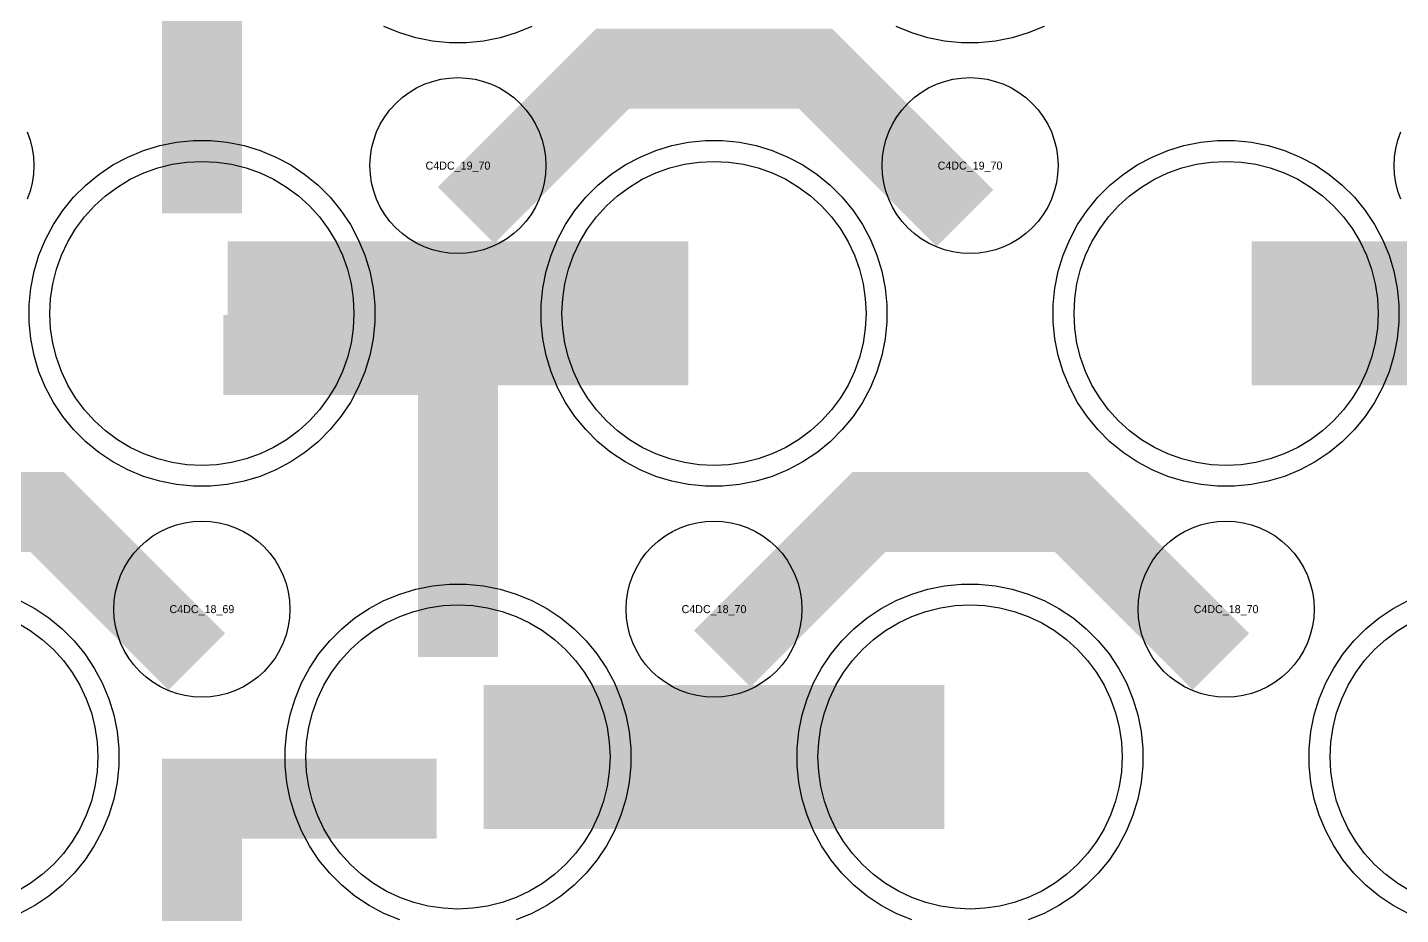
# Model space of a CAD drawing. Extents: x -11880 to 11880, y -14992 to 14992.
# Drawn here: x 10265.5 to 10694.5, y -12394.6 to -12117.5 of the extents above; entities that cross this region are included whole.
import ezdxf
from ezdxf.enums import TextEntityAlignment as Align

# ---------------------------------------------------------------- set-up
doc = ezdxf.new("R2010")
doc.units = 0
doc.header["$MEASUREMENT"] = 0
for name, color, linetype in [('GDS_775_DT_237', 138, 'CONTINUOUS'), ('RDL1_FS', 34, 'CONTINUOUS'), ('RDL_BS', 160, 'CONTINUOUS')]:
    doc.layers.add(name, color=color, linetype=linetype)

msp = doc.modelspace()

# ---------------------------------------------------------------- linework, layer by layer
at = {"layer": 'RDL1_FS'}
for points in [[(10320, -12254.354), (10315.343, -12254.125), (10310.732, -12253.441), (10306.209, -12252.309), (10301.819, -12250.737), (10297.605, -12248.745), (10293.605, -12246.347), (10289.86, -12243.569), (10286.406, -12240.439), (10283.276, -12236.985), (10280.498, -12233.24), (10278.1, -12229.24), (10276.108, -12225.026), (10274.536, -12220.636), (10273.404, -12216.113), (10272.72, -12211.502), (10272.491, -12206.845), (10272.72, -12202.188), (10273.404, -12197.577), (10274.536, -12193.054), (10276.108, -12188.664), (10278.1, -12184.45), (10280.498, -12180.45), (10283.276, -12176.705), (10286.406, -12173.251), (10289.86, -12170.121), (10293.605, -12167.343), (10297.605, -12164.945), (10301.819, -12162.953), (10306.209, -12161.381), (10310.732, -12160.249), (10315.343, -12159.565), (10320, -12159.336), (10324.657, -12159.565), (10329.268, -12160.249), (10333.791, -12161.381), (10338.181, -12162.953), (10342.395, -12164.945), (10346.395, -12167.343), (10350.14, -12170.121), (10353.594, -12173.251), (10356.724, -12176.705), (10359.502, -12180.45), (10361.9, -12184.45), (10363.892, -12188.664), (10365.464, -12193.054), (10366.596, -12197.577), (10367.28, -12202.188), (10367.509, -12206.845), (10367.28, -12211.502), (10366.596, -12216.113), (10365.464, -12220.636), (10363.892, -12225.026), (10361.9, -12229.24), (10359.502, -12233.24), (10356.724, -12236.985), (10353.594, -12240.439), (10350.14, -12243.569), (10346.395, -12246.347), (10342.395, -12248.745), (10338.181, -12250.737), (10333.791, -12252.309), (10329.268, -12253.441), (10324.657, -12254.125)], [(10480, -12254.354), (10475.343, -12254.125), (10470.732, -12253.441), (10466.209, -12252.309), (10461.819, -12250.737), (10457.605, -12248.745), (10453.605, -12246.347), (10449.86, -12243.569), (10446.406, -12240.439), (10443.276, -12236.985), (10440.498, -12233.24), (10438.1, -12229.24), (10436.108, -12225.026), (10434.536, -12220.636), (10433.404, -12216.113), (10432.72, -12211.502), (10432.491, -12206.845), (10432.72, -12202.188), (10433.404, -12197.577), (10434.536, -12193.054), (10436.108, -12188.664), (10438.1, -12184.45), (10440.498, -12180.45), (10443.276, -12176.705), (10446.406, -12173.251), (10449.86, -12170.121), (10453.605, -12167.343), (10457.605, -12164.945), (10461.819, -12162.953), (10466.209, -12161.381), (10470.732, -12160.249), (10475.343, -12159.565), (10480, -12159.336), (10484.657, -12159.565), (10489.268, -12160.249), (10493.791, -12161.381), (10498.181, -12162.953), (10502.395, -12164.945), (10506.395, -12167.343), (10510.14, -12170.121), (10513.594, -12173.251), (10516.724, -12176.705), (10519.502, -12180.45), (10521.9, -12184.45), (10523.892, -12188.664), (10525.464, -12193.054), (10526.596, -12197.577), (10527.28, -12202.188), (10527.509, -12206.845), (10527.28, -12211.502), (10526.596, -12216.113), (10525.464, -12220.636), (10523.892, -12225.026), (10521.9, -12229.24), (10519.502, -12233.24), (10516.724, -12236.985), (10513.594, -12240.439), (10510.14, -12243.569), (10506.395, -12246.347), (10502.395, -12248.745), (10498.181, -12250.737), (10493.791, -12252.309), (10489.268, -12253.441), (10484.657, -12254.125)], [(10400, -12392.919), (10395.343, -12392.69), (10390.732, -12392.006), (10386.209, -12390.874), (10381.819, -12389.302), (10377.605, -12387.31), (10373.605, -12384.912), (10369.86, -12382.134), (10366.406, -12379.004), (10363.276, -12375.55), (10360.498, -12371.805), (10358.1, -12367.805), (10356.108, -12363.591), (10354.536, -12359.201), (10353.404, -12354.678), (10352.72, -12350.067), (10352.491, -12345.41), (10352.72, -12340.753), (10353.404, -12336.142), (10354.536, -12331.619), (10356.108, -12327.229), (10358.1, -12323.015), (10360.498, -12319.015), (10363.276, -12315.27), (10366.406, -12311.816), (10369.86, -12308.686), (10373.605, -12305.908), (10377.605, -12303.51), (10381.819, -12301.518), (10386.209, -12299.946), (10390.732, -12298.814), (10395.343, -12298.13), (10400, -12297.901), (10404.657, -12298.13), (10409.268, -12298.814), (10413.791, -12299.946), (10418.181, -12301.518), (10422.395, -12303.51), (10426.395, -12305.908), (10430.14, -12308.686), (10433.594, -12311.816), (10436.724, -12315.27), (10439.502, -12319.015), (10441.9, -12323.015), (10443.892, -12327.229), (10445.464, -12331.619), (10446.596, -12336.142), (10447.28, -12340.753), (10447.509, -12345.41), (10447.28, -12350.067), (10446.596, -12354.678), (10445.464, -12359.201), (10443.892, -12363.591), (10441.9, -12367.805), (10439.502, -12371.805), (10436.724, -12375.55), (10433.594, -12379.004), (10430.14, -12382.134), (10426.395, -12384.912), (10422.395, -12387.31), (10418.181, -12389.302), (10413.791, -12390.874), (10409.268, -12392.006), (10404.657, -12392.69)], [(10560, -12392.919), (10555.343, -12392.69), (10550.732, -12392.006), (10546.209, -12390.874), (10541.819, -12389.302), (10537.605, -12387.31), (10533.605, -12384.912), (10529.86, -12382.134), (10526.406, -12379.004), (10523.276, -12375.55), (10520.498, -12371.805), (10518.1, -12367.805), (10516.108, -12363.591), (10514.536, -12359.201), (10513.404, -12354.678), (10512.72, -12350.067), (10512.491, -12345.41), (10512.72, -12340.753), (10513.404, -12336.142), (10514.536, -12331.619), (10516.108, -12327.229), (10518.1, -12323.015), (10520.498, -12319.015), (10523.276, -12315.27), (10526.406, -12311.816), (10529.86, -12308.686), (10533.605, -12305.908), (10537.605, -12303.51), (10541.819, -12301.518), (10546.209, -12299.946), (10550.732, -12298.814), (10555.343, -12298.13), (10560, -12297.901), (10564.657, -12298.13), (10569.268, -12298.814), (10573.791, -12299.946), (10578.181, -12301.518), (10582.395, -12303.51), (10586.395, -12305.908), (10590.14, -12308.686), (10593.594, -12311.816), (10596.724, -12315.27), (10599.502, -12319.015), (10601.9, -12323.015), (10603.892, -12327.229), (10605.464, -12331.619), (10606.596, -12336.142), (10607.28, -12340.753), (10607.509, -12345.41), (10607.28, -12350.067), (10606.596, -12354.678), (10605.464, -12359.201), (10603.892, -12363.591), (10601.9, -12367.805), (10599.502, -12371.805), (10596.724, -12375.55), (10593.594, -12379.004), (10590.14, -12382.134), (10586.395, -12384.912), (10582.395, -12387.31), (10578.181, -12389.302), (10573.791, -12390.874), (10569.268, -12392.006), (10564.657, -12392.69)]]:
    msp.add_lwpolyline(points, close=True, dxfattribs=at)
at = {"layer": 'RDL1_FS', "color": 241, "true_color": 0xf7abae}
msp.add_lwpolyline([(10640, -12254.354), (10635.343, -12254.125), (10630.732, -12253.441), (10626.209, -12252.309), (10621.819, -12250.737), (10617.605, -12248.745), (10613.605, -12246.347), (10609.86, -12243.569), (10606.406, -12240.439), (10603.276, -12236.985), (10600.498, -12233.24), (10598.1, -12229.24), (10596.108, -12225.026), (10594.536, -12220.636), (10593.404, -12216.113), (10592.72, -12211.502), (10592.491, -12206.845), (10592.72, -12202.188), (10593.404, -12197.577), (10594.536, -12193.054), (10596.108, -12188.664), (10598.1, -12184.45), (10600.498, -12180.45), (10603.276, -12176.705), (10606.406, -12173.251), (10609.86, -12170.121), (10613.605, -12167.343), (10617.605, -12164.945), (10621.819, -12162.953), (10626.209, -12161.381), (10630.732, -12160.249), (10635.343, -12159.565), (10640, -12159.336), (10644.657, -12159.565), (10649.268, -12160.249), (10653.791, -12161.381), (10658.181, -12162.953), (10662.395, -12164.945), (10666.395, -12167.343), (10670.14, -12170.121), (10673.594, -12173.251), (10676.724, -12176.705), (10679.502, -12180.45), (10681.9, -12184.45), (10683.892, -12188.664), (10685.464, -12193.054), (10686.596, -12197.577), (10687.28, -12202.188), (10687.509, -12206.845), (10687.28, -12211.502), (10686.596, -12216.113), (10685.464, -12220.636), (10683.892, -12225.026), (10681.9, -12229.24), (10679.502, -12233.24), (10676.724, -12236.985), (10673.594, -12240.439), (10670.14, -12243.569), (10666.395, -12246.347), (10662.395, -12248.745), (10658.181, -12250.737), (10653.791, -12252.309), (10649.268, -12253.441), (10644.657, -12254.125)], close=True, dxfattribs=at)
at = {"layer": 'RDL1_FS'}
for points in [[(10328.002, -12206.845, 45, 45, 0), (10400.002, -12206.845, 45, 45, 0)], [(10400.002, -12206.845, 45, 45, 0), (10472.002, -12206.845, 45, 45, 0)], [(10408.002, -12345.41, 45, 45, 0), (10480.002, -12345.41, 45, 45, 0)], [(10480.002, -12345.41, 45, 45, 0), (10552.002, -12345.41, 45, 45, 0)]]:
    msp.add_lwpolyline(points, format="xyseb", dxfattribs=at)
at = {"layer": 'RDL1_FS', "color": 241, "true_color": 0xf7abae}
msp.add_lwpolyline([(10648.002, -12206.845, 45, 45, 0), (10720.002, -12206.845, 45, 45, 0)], format="xyseb", dxfattribs=at)
at = {"layer": 'RDL1_FS'}
msp.add_lwpolyline([(10262.395, -12303.51), (10266.395, -12305.908), (10270.14, -12308.686), (10273.594, -12311.816), (10276.724, -12315.27), (10279.502, -12319.015), (10281.9, -12323.015), (10283.892, -12327.229), (10285.464, -12331.619), (10286.596, -12336.142), (10287.28, -12340.753), (10287.509, -12345.41), (10287.28, -12350.067), (10286.596, -12354.678), (10285.464, -12359.201), (10283.892, -12363.591), (10281.9, -12367.805), (10279.502, -12371.805), (10276.724, -12375.55), (10273.594, -12379.004), (10270.14, -12382.134), (10266.395, -12384.912), (10262.395, -12387.31)], dxfattribs=at)
at = {"layer": 'RDL1_FS', "color": 241, "true_color": 0xf7abae}
msp.add_lwpolyline([(10697.605, -12387.31), (10693.605, -12384.912), (10689.86, -12382.134), (10686.406, -12379.004), (10683.276, -12375.55), (10680.498, -12371.805), (10678.1, -12367.805), (10676.108, -12363.591), (10674.536, -12359.201), (10673.404, -12354.678), (10672.72, -12350.067), (10672.491, -12345.41), (10672.72, -12340.753), (10673.404, -12336.142), (10674.536, -12331.619), (10676.108, -12327.229), (10678.1, -12323.015), (10680.498, -12319.015), (10683.276, -12315.27), (10686.406, -12311.816), (10689.86, -12308.686), (10693.605, -12305.908), (10697.605, -12303.51)], dxfattribs=at)
at = {"layer": 'RDL_BS'}
for points in [[(10320, -12175.575, 25, 25, 0), (10320, -12068.798, 25, 25, 0)], [(10320, -12175.575, 25, 25, 0), (10320, -12068.798, 25, 25, 0)], [(10402.562, -12176.159, 25, 25, 0), (10448.377, -12130.344, 25, 25, 0), (10481.93, -12130.344, 25, 25, 0)], [(10558.401, -12177.058, 25, 25, 0), (10511.687, -12130.344, 25, 25, 0), (10481.929, -12130.344, 25, 25, 0)], [(10400, -12314.14, 25, 25, 0), (10400, -12207.363, 25, 25, 0)], [(10400, -12314.14, 25, 25, 0), (10400, -12207.363, 25, 25, 0)], [(10412.5, -12219.863, 25, 25, 0), (10326.667, -12219.863, 25, 25, 0)], [(10412.5, -12219.863, 25, 25, 0), (10347.833, -12219.863, 25, 25, 0)], [(10318.401, -12315.623, 25, 25, 0), (10271.687, -12268.909, 25, 25, 0), (10241.929, -12268.909, 25, 25, 0)], [(10482.562, -12314.724, 25, 25, 0), (10528.377, -12268.909, 25, 25, 0), (10561.93, -12268.909, 25, 25, 0)], [(10638.401, -12315.623, 25, 25, 0), (10591.687, -12268.909, 25, 25, 0), (10561.929, -12268.909, 25, 25, 0)], [(10320, -12452.705, 25, 25, 0), (10320, -12345.928, 25, 25, 0)], [(10320, -12452.705, 25, 25, 0), (10320, -12345.928, 25, 25, 0)], [(10307.5, -12358.428, 25, 25, 0), (10372.167, -12358.428, 25, 25, 0)], [(10307.5, -12358.428, 25, 25, 0), (10393.333, -12358.428, 25, 25, 0)]]:
    msp.add_lwpolyline(points, format="xyseb", dxfattribs=at)
for points in [[(10423.115, -12117.16), (10418.205, -12119.191), (10413.165, -12120.722), (10407.938, -12121.768), (10402.644, -12122.285), (10397.356, -12122.285), (10392.062, -12121.768), (10386.835, -12120.722), (10381.795, -12119.191), (10376.885, -12117.16)], [(10583.115, -12117.16), (10578.205, -12119.191), (10573.165, -12120.722), (10567.938, -12121.768), (10562.644, -12122.285), (10557.356, -12122.285), (10552.062, -12121.768), (10546.835, -12120.722), (10541.795, -12119.191), (10536.885, -12117.16)], [(10265.402, -12150.138), (10266.309, -12152.673), (10266.966, -12155.292), (10267.362, -12157.964), (10267.494, -12160.657), (10267.362, -12163.35), (10266.966, -12166.022), (10266.309, -12168.641), (10265.402, -12171.176)], [(10694.598, -12171.176), (10693.691, -12168.641), (10693.034, -12166.022), (10692.638, -12163.35), (10692.506, -12160.657), (10692.638, -12157.964), (10693.034, -12155.292), (10693.691, -12152.673), (10694.598, -12150.138)], [(10381.795, -12396.316), (10376.885, -12394.285), (10372.223, -12391.793), (10367.809, -12388.846), (10363.708, -12385.484), (10359.926, -12381.702), (10356.564, -12377.601), (10353.617, -12373.187), (10351.125, -12368.525), (10349.094, -12363.615), (10347.563, -12358.575), (10346.517, -12353.348), (10346, -12348.054), (10346, -12342.766), (10346.517, -12337.472), (10347.563, -12332.245), (10349.094, -12327.205), (10351.125, -12322.295), (10353.617, -12317.633), (10356.564, -12313.219), (10359.926, -12309.118), (10363.708, -12305.336), (10367.809, -12301.974), (10372.223, -12299.027), (10376.885, -12296.535), (10381.795, -12294.504), (10386.835, -12292.973), (10392.062, -12291.927), (10397.356, -12291.41), (10402.644, -12291.41), (10407.938, -12291.927), (10413.165, -12292.973), (10418.205, -12294.504), (10423.115, -12296.535), (10427.777, -12299.027), (10432.191, -12301.974), (10436.292, -12305.336), (10440.074, -12309.118), (10443.436, -12313.219), (10446.383, -12317.633), (10448.875, -12322.295), (10450.906, -12327.205), (10452.437, -12332.245), (10453.483, -12337.472), (10454, -12342.766), (10454, -12348.054), (10453.483, -12353.348), (10452.437, -12358.575), (10450.906, -12363.615), (10448.875, -12368.525), (10446.383, -12373.187), (10443.436, -12377.601), (10440.074, -12381.702), (10436.292, -12385.484), (10432.191, -12388.846), (10427.777, -12391.793), (10423.115, -12394.285), (10418.205, -12396.316)], [(10541.795, -12396.316), (10536.885, -12394.285), (10532.223, -12391.793), (10527.809, -12388.846), (10523.708, -12385.484), (10519.926, -12381.702), (10516.564, -12377.601), (10513.617, -12373.187), (10511.125, -12368.525), (10509.094, -12363.615), (10507.563, -12358.575), (10506.517, -12353.348), (10506, -12348.054), (10506, -12342.766), (10506.517, -12337.472), (10507.563, -12332.245), (10509.094, -12327.205), (10511.125, -12322.295), (10513.617, -12317.633), (10516.564, -12313.219), (10519.926, -12309.118), (10523.708, -12305.336), (10527.809, -12301.974), (10532.223, -12299.027), (10536.885, -12296.535), (10541.795, -12294.504), (10546.835, -12292.973), (10552.062, -12291.927), (10557.356, -12291.41), (10562.644, -12291.41), (10567.938, -12291.927), (10573.165, -12292.973), (10578.205, -12294.504), (10583.115, -12296.535), (10587.777, -12299.027), (10592.191, -12301.974), (10596.292, -12305.336), (10600.074, -12309.118), (10603.436, -12313.219), (10606.383, -12317.633), (10608.875, -12322.295), (10610.906, -12327.205), (10612.437, -12332.245), (10613.483, -12337.472), (10614, -12342.766), (10614, -12348.054), (10613.483, -12353.348), (10612.437, -12358.575), (10610.906, -12363.615), (10608.875, -12368.525), (10606.383, -12373.187), (10603.436, -12377.601), (10600.074, -12381.702), (10596.292, -12385.484), (10592.191, -12388.846), (10587.777, -12391.793), (10583.115, -12394.285), (10578.205, -12396.316)], [(10263.115, -12296.535), (10267.777, -12299.027), (10272.191, -12301.974), (10276.292, -12305.336), (10280.074, -12309.118), (10283.436, -12313.219), (10286.383, -12317.633), (10288.875, -12322.295), (10290.906, -12327.205), (10292.437, -12332.245), (10293.483, -12337.472), (10294, -12342.766), (10294, -12348.054), (10293.483, -12353.348), (10292.437, -12358.575), (10290.906, -12363.615), (10288.875, -12368.525), (10286.383, -12373.187), (10283.436, -12377.601), (10280.074, -12381.702), (10276.292, -12385.484), (10272.191, -12388.846), (10267.777, -12391.793), (10263.115, -12394.285)]]:
    msp.add_lwpolyline(points, dxfattribs=at)
for points in [[(10400, -12188.151), (10397.307, -12188.019), (10394.635, -12187.623), (10392.016, -12186.966), (10389.481, -12186.059), (10387.044, -12184.907), (10384.72, -12183.514), (10382.557, -12181.911), (10380.558, -12180.099), (10378.746, -12178.1), (10377.143, -12175.937), (10375.75, -12173.613), (10374.598, -12171.176), (10373.691, -12168.641), (10373.034, -12166.022), (10372.638, -12163.35), (10372.506, -12160.657), (10372.638, -12157.964), (10373.034, -12155.292), (10373.691, -12152.673), (10374.598, -12150.138), (10375.75, -12147.701), (10377.143, -12145.377), (10378.746, -12143.214), (10380.558, -12141.215), (10382.557, -12139.403), (10384.72, -12137.8), (10387.044, -12136.407), (10389.481, -12135.255), (10392.016, -12134.348), (10394.635, -12133.691), (10397.307, -12133.295), (10400, -12133.163), (10402.693, -12133.295), (10405.365, -12133.691), (10407.984, -12134.348), (10410.519, -12135.255), (10412.956, -12136.407), (10415.28, -12137.8), (10417.443, -12139.403), (10419.442, -12141.215), (10421.254, -12143.214), (10422.857, -12145.377), (10424.25, -12147.701), (10425.402, -12150.138), (10426.309, -12152.673), (10426.966, -12155.292), (10427.362, -12157.964), (10427.494, -12160.657), (10427.362, -12163.35), (10426.966, -12166.022), (10426.309, -12168.641), (10425.402, -12171.176), (10424.25, -12173.613), (10422.857, -12175.937), (10421.254, -12178.1), (10419.442, -12180.099), (10417.443, -12181.911), (10415.28, -12183.514), (10412.956, -12184.907), (10410.519, -12186.059), (10407.984, -12186.966), (10405.365, -12187.623), (10402.693, -12188.019)], [(10560, -12188.151), (10557.307, -12188.019), (10554.635, -12187.623), (10552.016, -12186.966), (10549.481, -12186.059), (10547.044, -12184.907), (10544.72, -12183.514), (10542.557, -12181.911), (10540.558, -12180.099), (10538.746, -12178.1), (10537.143, -12175.937), (10535.75, -12173.613), (10534.598, -12171.176), (10533.691, -12168.641), (10533.034, -12166.022), (10532.638, -12163.35), (10532.506, -12160.657), (10532.638, -12157.964), (10533.034, -12155.292), (10533.691, -12152.673), (10534.598, -12150.138), (10535.75, -12147.701), (10537.143, -12145.377), (10538.746, -12143.214), (10540.558, -12141.215), (10542.557, -12139.403), (10544.72, -12137.8), (10547.044, -12136.407), (10549.481, -12135.255), (10552.016, -12134.348), (10554.635, -12133.691), (10557.307, -12133.295), (10560, -12133.163), (10562.693, -12133.295), (10565.365, -12133.691), (10567.984, -12134.348), (10570.519, -12135.255), (10572.956, -12136.407), (10575.28, -12137.8), (10577.443, -12139.403), (10579.442, -12141.215), (10581.254, -12143.214), (10582.857, -12145.377), (10584.25, -12147.701), (10585.402, -12150.138), (10586.309, -12152.673), (10586.966, -12155.292), (10587.362, -12157.964), (10587.494, -12160.657), (10587.362, -12163.35), (10586.966, -12166.022), (10586.309, -12168.641), (10585.402, -12171.176), (10584.25, -12173.613), (10582.857, -12175.937), (10581.254, -12178.1), (10579.442, -12180.099), (10577.443, -12181.911), (10575.28, -12183.514), (10572.956, -12184.907), (10570.519, -12186.059), (10567.984, -12186.966), (10565.365, -12187.623), (10562.693, -12188.019)], [(10317.356, -12260.845), (10312.062, -12260.328), (10306.835, -12259.282), (10301.795, -12257.751), (10296.885, -12255.72), (10292.223, -12253.228), (10287.809, -12250.281), (10283.708, -12246.919), (10279.926, -12243.137), (10276.564, -12239.036), (10273.617, -12234.622), (10271.125, -12229.96), (10269.094, -12225.05), (10267.563, -12220.01), (10266.517, -12214.783), (10266, -12209.489), (10266, -12204.201), (10266.517, -12198.907), (10267.563, -12193.68), (10269.094, -12188.64), (10271.125, -12183.73), (10273.617, -12179.068), (10276.564, -12174.654), (10279.926, -12170.553), (10283.708, -12166.771), (10287.809, -12163.409), (10292.223, -12160.462), (10296.885, -12157.97), (10301.795, -12155.939), (10306.835, -12154.408), (10312.062, -12153.362), (10317.356, -12152.845), (10322.644, -12152.845), (10327.938, -12153.362), (10333.165, -12154.408), (10338.205, -12155.939), (10343.115, -12157.97), (10347.777, -12160.462), (10352.191, -12163.409), (10356.292, -12166.771), (10360.074, -12170.553), (10363.436, -12174.654), (10366.383, -12179.068), (10368.875, -12183.73), (10370.906, -12188.64), (10372.437, -12193.68), (10373.483, -12198.907), (10374, -12204.201), (10374, -12209.489), (10373.483, -12214.783), (10372.437, -12220.01), (10370.906, -12225.05), (10368.875, -12229.96), (10366.383, -12234.622), (10363.436, -12239.036), (10360.074, -12243.137), (10356.292, -12246.919), (10352.191, -12250.281), (10347.777, -12253.228), (10343.115, -12255.72), (10338.205, -12257.751), (10333.165, -12259.282), (10327.938, -12260.328), (10322.644, -12260.845)], [(10477.356, -12260.845), (10472.062, -12260.328), (10466.835, -12259.282), (10461.795, -12257.751), (10456.885, -12255.72), (10452.223, -12253.228), (10447.809, -12250.281), (10443.708, -12246.919), (10439.926, -12243.137), (10436.564, -12239.036), (10433.617, -12234.622), (10431.125, -12229.96), (10429.094, -12225.05), (10427.563, -12220.01), (10426.517, -12214.783), (10426, -12209.489), (10426, -12204.201), (10426.517, -12198.907), (10427.563, -12193.68), (10429.094, -12188.64), (10431.125, -12183.73), (10433.617, -12179.068), (10436.564, -12174.654), (10439.926, -12170.553), (10443.708, -12166.771), (10447.809, -12163.409), (10452.223, -12160.462), (10456.885, -12157.97), (10461.795, -12155.939), (10466.835, -12154.408), (10472.062, -12153.362), (10477.356, -12152.845), (10482.644, -12152.845), (10487.938, -12153.362), (10493.165, -12154.408), (10498.205, -12155.939), (10503.115, -12157.97), (10507.777, -12160.462), (10512.191, -12163.409), (10516.292, -12166.771), (10520.074, -12170.553), (10523.436, -12174.654), (10526.383, -12179.068), (10528.875, -12183.73), (10530.906, -12188.64), (10532.437, -12193.68), (10533.483, -12198.907), (10534, -12204.201), (10534, -12209.489), (10533.483, -12214.783), (10532.437, -12220.01), (10530.906, -12225.05), (10528.875, -12229.96), (10526.383, -12234.622), (10523.436, -12239.036), (10520.074, -12243.137), (10516.292, -12246.919), (10512.191, -12250.281), (10507.777, -12253.228), (10503.115, -12255.72), (10498.205, -12257.751), (10493.165, -12259.282), (10487.938, -12260.328), (10482.644, -12260.845)], [(10320, -12326.716), (10317.307, -12326.584), (10314.635, -12326.188), (10312.016, -12325.531), (10309.481, -12324.624), (10307.044, -12323.472), (10304.72, -12322.079), (10302.557, -12320.476), (10300.558, -12318.664), (10298.746, -12316.665), (10297.143, -12314.502), (10295.75, -12312.178), (10294.598, -12309.741), (10293.691, -12307.206), (10293.034, -12304.587), (10292.638, -12301.915), (10292.506, -12299.222), (10292.638, -12296.529), (10293.034, -12293.857), (10293.691, -12291.238), (10294.598, -12288.703), (10295.75, -12286.266), (10297.143, -12283.942), (10298.746, -12281.779), (10300.558, -12279.78), (10302.557, -12277.968), (10304.72, -12276.365), (10307.044, -12274.972), (10309.481, -12273.82), (10312.016, -12272.913), (10314.635, -12272.256), (10317.307, -12271.86), (10320, -12271.728), (10322.693, -12271.86), (10325.365, -12272.256), (10327.984, -12272.913), (10330.519, -12273.82), (10332.956, -12274.972), (10335.28, -12276.365), (10337.443, -12277.968), (10339.442, -12279.78), (10341.254, -12281.779), (10342.857, -12283.942), (10344.25, -12286.266), (10345.402, -12288.703), (10346.309, -12291.238), (10346.966, -12293.857), (10347.362, -12296.529), (10347.494, -12299.222), (10347.362, -12301.915), (10346.966, -12304.587), (10346.309, -12307.206), (10345.402, -12309.741), (10344.25, -12312.178), (10342.857, -12314.502), (10341.254, -12316.665), (10339.442, -12318.664), (10337.443, -12320.476), (10335.28, -12322.079), (10332.956, -12323.472), (10330.519, -12324.624), (10327.984, -12325.531), (10325.365, -12326.188), (10322.693, -12326.584)], [(10480, -12326.716), (10477.307, -12326.584), (10474.635, -12326.188), (10472.016, -12325.531), (10469.481, -12324.624), (10467.044, -12323.472), (10464.72, -12322.079), (10462.557, -12320.476), (10460.558, -12318.664), (10458.746, -12316.665), (10457.143, -12314.502), (10455.75, -12312.178), (10454.598, -12309.741), (10453.691, -12307.206), (10453.034, -12304.587), (10452.638, -12301.915), (10452.506, -12299.222), (10452.638, -12296.529), (10453.034, -12293.857), (10453.691, -12291.238), (10454.598, -12288.703), (10455.75, -12286.266), (10457.143, -12283.942), (10458.746, -12281.779), (10460.558, -12279.78), (10462.557, -12277.968), (10464.72, -12276.365), (10467.044, -12274.972), (10469.481, -12273.82), (10472.016, -12272.913), (10474.635, -12272.256), (10477.307, -12271.86), (10480, -12271.728), (10482.693, -12271.86), (10485.365, -12272.256), (10487.984, -12272.913), (10490.519, -12273.82), (10492.956, -12274.972), (10495.28, -12276.365), (10497.443, -12277.968), (10499.442, -12279.78), (10501.254, -12281.779), (10502.857, -12283.942), (10504.25, -12286.266), (10505.402, -12288.703), (10506.309, -12291.238), (10506.966, -12293.857), (10507.362, -12296.529), (10507.494, -12299.222), (10507.362, -12301.915), (10506.966, -12304.587), (10506.309, -12307.206), (10505.402, -12309.741), (10504.25, -12312.178), (10502.857, -12314.502), (10501.254, -12316.665), (10499.442, -12318.664), (10497.443, -12320.476), (10495.28, -12322.079), (10492.956, -12323.472), (10490.519, -12324.624), (10487.984, -12325.531), (10485.365, -12326.188), (10482.693, -12326.584)], [(10640, -12326.716), (10637.307, -12326.584), (10634.635, -12326.188), (10632.016, -12325.531), (10629.481, -12324.624), (10627.044, -12323.472), (10624.72, -12322.079), (10622.557, -12320.476), (10620.558, -12318.664), (10618.746, -12316.665), (10617.143, -12314.502), (10615.75, -12312.178), (10614.598, -12309.741), (10613.691, -12307.206), (10613.034, -12304.587), (10612.638, -12301.915), (10612.506, -12299.222), (10612.638, -12296.529), (10613.034, -12293.857), (10613.691, -12291.238), (10614.598, -12288.703), (10615.75, -12286.266), (10617.143, -12283.942), (10618.746, -12281.779), (10620.558, -12279.78), (10622.557, -12277.968), (10624.72, -12276.365), (10627.044, -12274.972), (10629.481, -12273.82), (10632.016, -12272.913), (10634.635, -12272.256), (10637.307, -12271.86), (10640, -12271.728), (10642.693, -12271.86), (10645.365, -12272.256), (10647.984, -12272.913), (10650.519, -12273.82), (10652.956, -12274.972), (10655.28, -12276.365), (10657.443, -12277.968), (10659.442, -12279.78), (10661.254, -12281.779), (10662.857, -12283.942), (10664.25, -12286.266), (10665.402, -12288.703), (10666.309, -12291.238), (10666.966, -12293.857), (10667.362, -12296.529), (10667.494, -12299.222), (10667.362, -12301.915), (10666.966, -12304.587), (10666.309, -12307.206), (10665.402, -12309.741), (10664.25, -12312.178), (10662.857, -12314.502), (10661.254, -12316.665), (10659.442, -12318.664), (10657.443, -12320.476), (10655.28, -12322.079), (10652.956, -12323.472), (10650.519, -12324.624), (10647.984, -12325.531), (10645.365, -12326.188), (10642.693, -12326.584)]]:
    msp.add_lwpolyline(points, close=True, dxfattribs=at)
at = {"layer": 'RDL_BS', "color": 241, "true_color": 0xf7abae}
msp.add_lwpolyline([(10637.356, -12260.845), (10632.062, -12260.328), (10626.835, -12259.282), (10621.795, -12257.751), (10616.885, -12255.72), (10612.223, -12253.228), (10607.809, -12250.281), (10603.708, -12246.919), (10599.926, -12243.137), (10596.564, -12239.036), (10593.617, -12234.622), (10591.125, -12229.96), (10589.094, -12225.05), (10587.563, -12220.01), (10586.517, -12214.783), (10586, -12209.489), (10586, -12204.201), (10586.517, -12198.907), (10587.563, -12193.68), (10589.094, -12188.64), (10591.125, -12183.73), (10593.617, -12179.068), (10596.564, -12174.654), (10599.926, -12170.553), (10603.708, -12166.771), (10607.809, -12163.409), (10612.223, -12160.462), (10616.885, -12157.97), (10621.795, -12155.939), (10626.835, -12154.408), (10632.062, -12153.362), (10637.356, -12152.845), (10642.644, -12152.845), (10647.938, -12153.362), (10653.165, -12154.408), (10658.205, -12155.939), (10663.115, -12157.97), (10667.777, -12160.462), (10672.191, -12163.409), (10676.292, -12166.771), (10680.074, -12170.553), (10683.436, -12174.654), (10686.383, -12179.068), (10688.875, -12183.73), (10690.906, -12188.64), (10692.437, -12193.68), (10693.483, -12198.907), (10694, -12204.201), (10694, -12209.489), (10693.483, -12214.783), (10692.437, -12220.01), (10690.906, -12225.05), (10688.875, -12229.96), (10686.383, -12234.622), (10683.436, -12239.036), (10680.074, -12243.137), (10676.292, -12246.919), (10672.191, -12250.281), (10667.777, -12253.228), (10663.115, -12255.72), (10658.205, -12257.751), (10653.165, -12259.282), (10647.938, -12260.328), (10642.644, -12260.845)], close=True, dxfattribs=at)
msp.add_lwpolyline([(10696.885, -12394.285), (10692.223, -12391.793), (10687.809, -12388.846), (10683.708, -12385.484), (10679.926, -12381.702), (10676.564, -12377.601), (10673.617, -12373.187), (10671.125, -12368.525), (10669.094, -12363.615), (10667.563, -12358.575), (10666.517, -12353.348), (10666, -12348.054), (10666, -12342.766), (10666.517, -12337.472), (10667.563, -12332.245), (10669.094, -12327.205), (10671.125, -12322.295), (10673.617, -12317.633), (10676.564, -12313.219), (10679.926, -12309.118), (10683.708, -12305.336), (10687.809, -12301.974), (10692.223, -12299.027), (10696.885, -12296.535)], dxfattribs=at)

# ---------------------------------------------------------------- texts
at = {"layer": 'GDS_775_DT_237'}
for s, p in [('C4DC_19_70', (10400, -12160.657)), ('C4DC_19_70', (10400, -12160.657)), ('C4DC_19_70', (10560, -12160.657)), ('C4DC_19_70', (10560, -12160.657)), ('C4DC_18_69', (10320, -12299.222)), ('C4DC_18_69', (10320, -12299.222)), ('C4DC_18_70', (10480, -12299.222)), ('C4DC_18_70', (10480, -12299.222)), ('C4DC_18_70', (10640, -12299.222)), ('C4DC_18_70', (10640, -12299.222))]:
    msp.add_text(s, height=2.5, dxfattribs=at).set_placement(p, align=Align.MIDDLE_CENTER)

doc.saveas('drawing.dxf')
